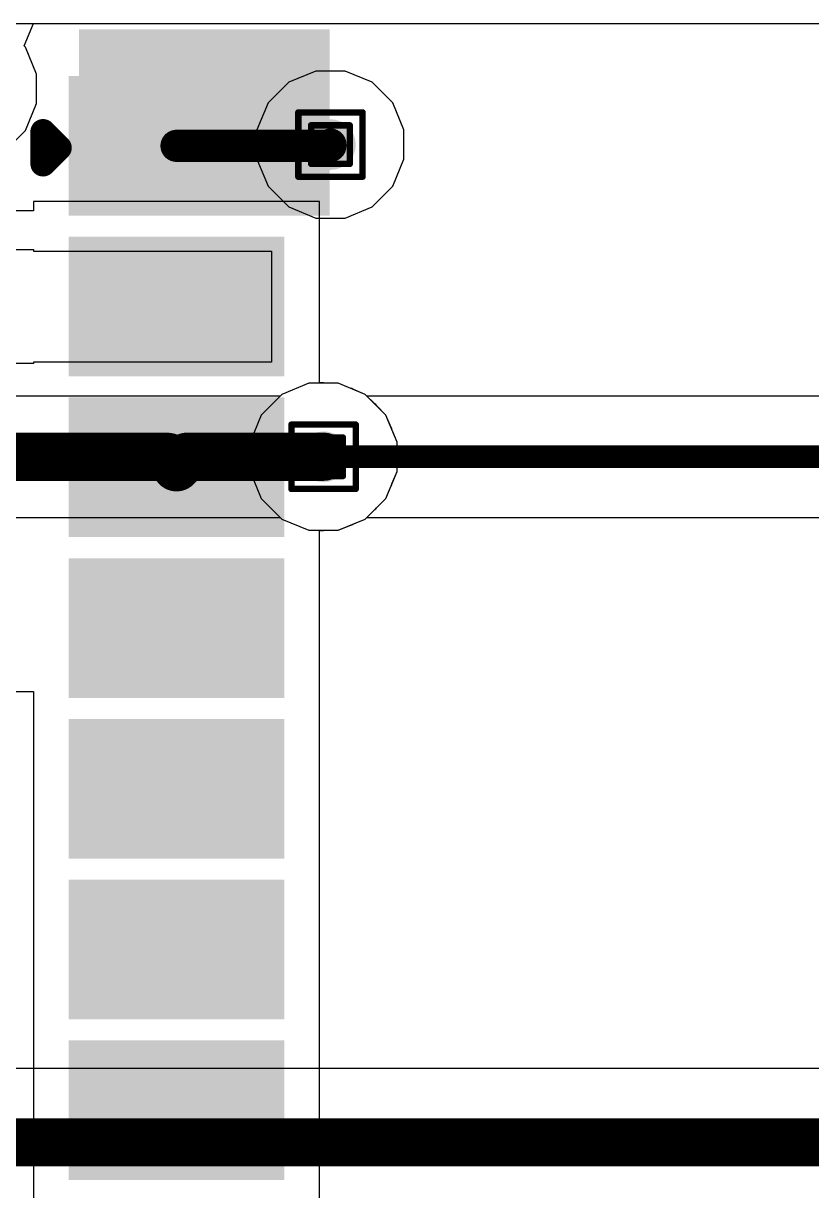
# Model space of a CAD drawing. Header units: inches. Extents: x -18 to 5357, y -8 to 5291.
# Drawn here: x 11.19 to 17.42, y 66.39 to 75.61 of the extents above; entities that cross this region are included whole.
import ezdxf

# ---------------------------------------------------------------- set-up
doc = ezdxf.new("R2010")
doc.units = ezdxf.units.IN
for name, color, linetype in [('Bottom Layer', 5, 'Continuous'), ('Drill Drawing', 1, 'Continuous'), ('Ground', 16, 'Continuous'), ('Power', 76, 'Continuous'), ('Top Layer', 1, 'Continuous'), ('Top Overlay', 2, 'Continuous'), ('Top Paste', 8, 'Continuous'), ('Top Solder', 216, 'Continuous'), ('Via Holes', 16, 'Continuous')]:
    doc.layers.add(name, color=color, linetype=linetype)

# ---------------------------------------------------------------- blocks, each defined once
blk = doc.blocks.new('41_SMD_M______19')
at = {"layer": 'Top Layer'}
for points in [[(-9.5, 9.33), (-8, 9.33), (-8, 8.43), (-9.5, 8.43)], [(-9.5, 8.06), (-8, 8.06), (-8, 7.16), (-9.5, 7.16)], [(-9.5, 6.79), (-8, 6.79), (-8, 5.89), (-9.5, 5.89)], [(-9.5, 5.52), (-8, 5.52), (-8, 4.62), (-9.5, 4.62)], [(-9.5, 4.25), (-8, 4.25), (-8, 3.35), (-9.5, 3.35)], [(-9.5, 2.98), (-8, 2.98), (-8, 2.08), (-9.5, 2.08)], [(-9.5, 1.71), (-8, 1.71), (-8, 0.81), (-9.5, 0.81)]]:
    blk.add_hatch(color=1, dxfattribs=at).paths.add_polyline_path(points)
at = {"layer": 'Top Overlay'}
for points in [[(-9.5206, 9.3616), (-7.5406, 9.3616), (-7.5406, 9.8016), (-9.5206, 9.8016)], [(-7.9586, 8.3276), (-7.5406, 8.3276), (-7.5406, 9.4056), (-7.9586, 9.4056)]]:
    blk.add_hatch(color=2, dxfattribs=at).paths.add_polyline_path(points)
at = {"layer": 'Top Paste'}
for points in [[(-9.5, 9.33), (-8, 9.33), (-8, 8.43), (-9.5, 8.43)], [(-9.5, 8.06), (-8, 8.06), (-8, 7.16), (-9.5, 7.16)], [(-9.5, 6.79), (-8, 6.79), (-8, 5.89), (-9.5, 5.89)], [(-9.5, 5.52), (-8, 5.52), (-8, 4.62), (-9.5, 4.62)], [(-9.5, 4.25), (-8, 4.25), (-8, 3.35), (-9.5, 3.35)], [(-9.5, 2.98), (-8, 2.98), (-8, 2.08), (-9.5, 2.08)], [(-9.5, 1.71), (-8, 1.71), (-8, 0.81), (-9.5, 0.81)]]:
    blk.add_hatch(color=8, dxfattribs=at).paths.add_polyline_path(points)
at = {"layer": 'Top Solder'}
for points in [[(-9.6016, 9.4316), (-7.8984, 9.4316), (-7.8984, 8.3284), (-9.6016, 8.3284)], [(-9.6016, 8.1616), (-7.8984, 8.1616), (-7.8984, 7.0584), (-9.6016, 7.0584)], [(-9.6016, 6.8916), (-7.8984, 6.8916), (-7.8984, 5.7884), (-9.6016, 5.7884)], [(-9.6016, 5.6216), (-7.8984, 5.6216), (-7.8984, 4.5184), (-9.6016, 4.5184)], [(-9.6016, 4.3516), (-7.8984, 4.3516), (-7.8984, 3.2484), (-9.6016, 3.2484)], [(-9.6016, 3.0816), (-7.8984, 3.0816), (-7.8984, 1.9784), (-9.6016, 1.9784)], [(-9.6016, 1.8116), (-7.8984, 1.8116), (-7.8984, 0.7084), (-9.6016, 0.7084)]]:
    blk.add_hatch(color=216, dxfattribs=at).paths.add_polyline_path(points)
at = {"layer": 'Top Overlay'}
for points in [[(-9.8044, 8.9916, 0.2, 0.2, 0), (-9.6774, 8.8646, 0.2, 0.2, 0)], [(-9.8044, 8.7376, 0.2, 0.2, 0), (-9.8044, 8.9916, 0.2, 0.2, 0)], [(-9.8044, 8.7376, 0.2, 0.2, 0), (-9.6774, 8.8646, 0.2, 0.2, 0)]]:
    blk.add_lwpolyline(points, format="xyseb", dxfattribs=at)
for points in [[(-9.8544, 8.9916, 0.1, 0.1, 1), (-9.7544, 8.9916, 0.1, 0.1, 1)], [(-9.8544, 8.9916, 0.1, 0.1, 1), (-9.7544, 8.9916, 0.1, 0.1, 1)], [(-9.7274, 8.8646, 0.1, 0.1, 1), (-9.6274, 8.8646, 0.1, 0.1, 1)], [(-9.7274, 8.8646, 0.1, 0.1, 1), (-9.6274, 8.8646, 0.1, 0.1, 1)], [(-9.8544, 8.7376, 0.1, 0.1, 1), (-9.7544, 8.7376, 0.1, 0.1, 1)], [(-9.8544, 8.7376, 0.1, 0.1, 1), (-9.7544, 8.7376, 0.1, 0.1, 1)]]:
    blk.add_lwpolyline(points, format="xyseb", close=True, dxfattribs=at)

msp = doc.modelspace()

# ---------------------------------------------------------------- hatches: boundary and pattern name
at = {"layer": 'Bottom Layer'}
h = msp.add_hatch(color=5, dxfattribs=at)
edge = h.paths.add_edge_path()
edge.add_arc((13.6179, 74.6537), 0.2, 0, 360)
h = msp.add_hatch(color=5, dxfattribs=at)
edge = h.paths.add_edge_path()
edge.add_arc((13.5636, 72.1874), 0.2, 0, 360)
at = {"layer": 'Ground'}
h = msp.add_hatch(color=16, dxfattribs=at)
edge = h.paths.add_edge_path()
edge.add_arc((13.6179, 74.6537), 0.2, 0, 360)
h = msp.add_hatch(color=16, dxfattribs=at)
edge = h.paths.add_edge_path()
edge.add_arc((13.5636, 72.1874), 0.2, 0, 360)
at = {"layer": 'Power'}
h = msp.add_hatch(color=76, dxfattribs=at)
edge = h.paths.add_edge_path()
edge.add_arc((13.6179, 74.6537), 0.2, 0, 360)
h = msp.add_hatch(color=76, dxfattribs=at)
edge = h.paths.add_edge_path()
edge.add_arc((13.5636, 72.1874), 0.2, 0, 360)
at = {"layer": 'Top Layer'}
h = msp.add_hatch(color=1, dxfattribs=at)
edge = h.paths.add_edge_path()
edge.add_arc((13.6179, 74.6537), 0.2, 0, 360)
h = msp.add_hatch(color=1, dxfattribs=at)
edge = h.paths.add_edge_path()
edge.add_arc((13.5636, 72.1874), 0.2, 0, 360)
at = {"layer": 'Via Holes'}
h = msp.add_hatch(color=7, dxfattribs=at)
edge = h.paths.add_edge_path()
edge.add_arc((13.6179, 74.6537), 0.1, 0, 360)
h = msp.add_hatch(color=7, dxfattribs=at)
edge = h.paths.add_edge_path()
edge.add_arc((13.5636, 72.1874), 0.1, 0, 360)

# ---------------------------------------------------------------- linework, layer by layer
at = {"layer": 'Bottom Layer'}
for p, q in [((-1.6718, 75.6116), (43.672, 75.6116)), ((13.448, 72.7684), (13.2345, 72.6799)), ((13.6792, 72.7684), (13.448, 72.7684)), ((13.8927, 72.6799), (13.6792, 72.7684)), ((13.2345, 72.6799), (13.221, 72.6665)), ((13.9062, 72.6665), (13.8927, 72.6799)), ((13.221, 72.6665), (10.3511, 72.6665)), ((33.7092, 72.6665), (13.9062, 72.6665)), ((5.4867, 71.7083), (13.221, 71.7083)), ((13.221, 71.7083), (13.2345, 71.6948)), ((13.2345, 71.6948), (13.448, 71.6064)), ((13.6792, 71.6064), (13.8927, 71.6948)), ((13.8927, 71.6948), (13.9062, 71.7083)), ((13.9062, 71.7083), (33.7092, 71.7083)), ((13.448, 71.6064), (13.6792, 71.6064)), ((33.5722, 67.3535), (2.2008, 67.3535))]:
    msp.add_line(p, q, dxfattribs=at)
for points in [[(5.1441, 72.1874, 0.1778, 0.1778, 0), (13.5636, 72.1874, 0.1778, 0.1778, 0)], [(13.5636, 72.1874, 0.1778, 0.1778, 0), (33.7092, 72.1874, 0.1778, 0.1778, 0)], [(2.2008, 66.7708, 0.381, 0.381, 0), (42.6242, 66.7708, 0.381, 0.381, 0)]]:
    msp.add_lwpolyline(points, format="xyseb", dxfattribs=at)
msp.add_lwpolyline([(13.5191, 72.1874, 0.0889, 0.0889, 1), (13.6081, 72.1874, 0.0889, 0.0889, 1)], format="xyseb", close=True, dxfattribs=at)
msp.add_lwpolyline([(13.5191, 72.1874, 0.0889, 0.0889, 1), (13.6081, 72.1874, 0.0889, 0.0889, 1)], format="xyseb", close=True, dxfattribs=at)
at = {"layer": 'Drill Drawing'}
for points in [[(13.3639, 74.9077, 0.0508, 0.0508, 0), (13.8719, 74.9077, 0.0508, 0.0508, 0)], [(13.3639, 74.3997, 0.0508, 0.0508, 0), (13.3639, 74.9077, 0.0508, 0.0508, 0)], [(13.8719, 74.3997, 0.0508, 0.0508, 0), (13.8719, 74.9077, 0.0508, 0.0508, 0)], [(13.4655, 74.8061, 0.0508, 0.0508, 0), (13.7703, 74.8061, 0.0508, 0.0508, 0)], [(13.4655, 74.5013, 0.0508, 0.0508, 0), (13.4655, 74.8061, 0.0508, 0.0508, 0)], [(13.7703, 74.5013, 0.0508, 0.0508, 0), (13.7703, 74.8061, 0.0508, 0.0508, 0)], [(13.4655, 74.5013, 0.0508, 0.0508, 0), (13.7703, 74.5013, 0.0508, 0.0508, 0)], [(13.3639, 74.3997, 0.0508, 0.0508, 0), (13.8719, 74.3997, 0.0508, 0.0508, 0)], [(13.3096, 72.4414, 0.0508, 0.0508, 0), (13.8176, 72.4414, 0.0508, 0.0508, 0)], [(13.3096, 71.9334, 0.0508, 0.0508, 0), (13.3096, 72.4414, 0.0508, 0.0508, 0)], [(13.8176, 71.9334, 0.0508, 0.0508, 0), (13.8176, 72.4414, 0.0508, 0.0508, 0)], [(13.4112, 72.3398, 0.0508, 0.0508, 0), (13.716, 72.3398, 0.0508, 0.0508, 0)], [(13.4112, 72.035, 0.0508, 0.0508, 0), (13.4112, 72.3398, 0.0508, 0.0508, 0)], [(13.716, 72.035, 0.0508, 0.0508, 0), (13.716, 72.3398, 0.0508, 0.0508, 0)], [(13.4112, 72.035, 0.0508, 0.0508, 0), (13.716, 72.035, 0.0508, 0.0508, 0)], [(13.3096, 71.9334, 0.0508, 0.0508, 0), (13.8176, 71.9334, 0.0508, 0.0508, 0)]]:
    msp.add_lwpolyline(points, format="xyseb", dxfattribs=at)
for points in [[(13.3512, 74.9077, 0.0254, 0.0254, 1), (13.3766, 74.9077, 0.0254, 0.0254, 1)], [(13.3512, 74.9077, 0.0254, 0.0254, 1), (13.3766, 74.9077, 0.0254, 0.0254, 1)], [(13.8592, 74.9077, 0.0254, 0.0254, 1), (13.8846, 74.9077, 0.0254, 0.0254, 1)], [(13.8592, 74.9077, 0.0254, 0.0254, 1), (13.8846, 74.9077, 0.0254, 0.0254, 1)], [(13.4528, 74.8061, 0.0254, 0.0254, 1), (13.4782, 74.8061, 0.0254, 0.0254, 1)], [(13.4528, 74.8061, 0.0254, 0.0254, 1), (13.4782, 74.8061, 0.0254, 0.0254, 1)], [(13.7576, 74.8061, 0.0254, 0.0254, 1), (13.783, 74.8061, 0.0254, 0.0254, 1)], [(13.7576, 74.8061, 0.0254, 0.0254, 1), (13.783, 74.8061, 0.0254, 0.0254, 1)], [(13.4528, 74.5013, 0.0254, 0.0254, 1), (13.4782, 74.5013, 0.0254, 0.0254, 1)], [(13.4528, 74.5013, 0.0254, 0.0254, 1), (13.4782, 74.5013, 0.0254, 0.0254, 1)], [(13.7576, 74.5013, 0.0254, 0.0254, 1), (13.783, 74.5013, 0.0254, 0.0254, 1)], [(13.7576, 74.5013, 0.0254, 0.0254, 1), (13.783, 74.5013, 0.0254, 0.0254, 1)], [(13.3512, 74.3997, 0.0254, 0.0254, 1), (13.3766, 74.3997, 0.0254, 0.0254, 1)], [(13.3512, 74.3997, 0.0254, 0.0254, 1), (13.3766, 74.3997, 0.0254, 0.0254, 1)], [(13.8592, 74.3997, 0.0254, 0.0254, 1), (13.8846, 74.3997, 0.0254, 0.0254, 1)], [(13.8592, 74.3997, 0.0254, 0.0254, 1), (13.8846, 74.3997, 0.0254, 0.0254, 1)], [(13.2969, 72.4414, 0.0254, 0.0254, 1), (13.3223, 72.4414, 0.0254, 0.0254, 1)], [(13.2969, 72.4414, 0.0254, 0.0254, 1), (13.3223, 72.4414, 0.0254, 0.0254, 1)], [(13.8049, 72.4414, 0.0254, 0.0254, 1), (13.8303, 72.4414, 0.0254, 0.0254, 1)], [(13.8049, 72.4414, 0.0254, 0.0254, 1), (13.8303, 72.4414, 0.0254, 0.0254, 1)], [(13.3985, 72.3398, 0.0254, 0.0254, 1), (13.4239, 72.3398, 0.0254, 0.0254, 1)], [(13.3985, 72.3398, 0.0254, 0.0254, 1), (13.4239, 72.3398, 0.0254, 0.0254, 1)], [(13.7033, 72.3398, 0.0254, 0.0254, 1), (13.7287, 72.3398, 0.0254, 0.0254, 1)], [(13.7033, 72.3398, 0.0254, 0.0254, 1), (13.7287, 72.3398, 0.0254, 0.0254, 1)], [(13.3985, 72.035, 0.0254, 0.0254, 1), (13.4239, 72.035, 0.0254, 0.0254, 1)], [(13.3985, 72.035, 0.0254, 0.0254, 1), (13.4239, 72.035, 0.0254, 0.0254, 1)], [(13.7033, 72.035, 0.0254, 0.0254, 1), (13.7287, 72.035, 0.0254, 0.0254, 1)], [(13.7033, 72.035, 0.0254, 0.0254, 1), (13.7287, 72.035, 0.0254, 0.0254, 1)], [(13.2969, 71.9334, 0.0254, 0.0254, 1), (13.3223, 71.9334, 0.0254, 0.0254, 1)], [(13.2969, 71.9334, 0.0254, 0.0254, 1), (13.3223, 71.9334, 0.0254, 0.0254, 1)], [(13.8049, 71.9334, 0.0254, 0.0254, 1), (13.8303, 71.9334, 0.0254, 0.0254, 1)], [(13.8049, 71.9334, 0.0254, 0.0254, 1), (13.8303, 71.9334, 0.0254, 0.0254, 1)]]:
    msp.add_lwpolyline(points, format="xyseb", close=True, dxfattribs=at)
at = {"layer": 'Ground'}
for p, q in [((-1.6718, 75.6116), (43.672, 75.6116)), ((13.448, 72.7684), (13.2345, 72.6799)), ((13.6792, 72.7684), (13.448, 72.7684)), ((13.8927, 72.6799), (13.6792, 72.7684)), ((13.2345, 72.6799), (13.0711, 72.5165)), ((14.0561, 72.5165), (13.8927, 72.6799)), ((13.0711, 72.5165), (12.9826, 72.3029)), ((14.1446, 72.3029), (14.0561, 72.5165)), ((12.9826, 72.3029), (12.9826, 72.0718)), ((14.1446, 72.0718), (14.1446, 72.3029)), ((12.9826, 72.0718), (13.0711, 71.8583)), ((14.0561, 71.8583), (14.1446, 72.0718)), ((13.0711, 71.8583), (13.2345, 71.6948)), ((13.8927, 71.6948), (14.0561, 71.8583)), ((13.2345, 71.6948), (13.448, 71.6064)), ((13.6792, 71.6064), (13.8927, 71.6948)), ((13.448, 71.6064), (13.6792, 71.6064))]:
    msp.add_line(p, q, dxfattribs=at)
at = {"layer": 'Power'}
for p, q in [((11.1974, 75.4338), (11.271, 75.6116)), ((11.271, 75.6116), (27.6282, 75.6116)), ((11.2082, 75.423), (11.1974, 75.4338)), ((11.2967, 75.2095), (11.2082, 75.423)), ((11.2967, 74.9783), (11.2967, 75.2095)), ((13.5024, 75.2347), (13.2888, 75.1462)), ((13.7335, 75.2347), (13.5024, 75.2347)), ((13.947, 75.1462), (13.7335, 75.2347)), ((13.2888, 75.1462), (13.1254, 74.9828)), ((14.1105, 74.9828), (13.947, 75.1462)), ((13.1254, 74.9828), (13.0369, 74.7692)), ((14.1989, 74.7692), (14.1105, 74.9828)), ((11.2082, 74.7648), (11.2967, 74.9783)), ((11.0448, 74.6013), (11.2082, 74.7648)), ((13.0369, 74.7692), (13.0369, 74.5381)), ((14.1989, 74.5381), (14.1989, 74.7692)), ((13.0369, 74.5381), (13.1254, 74.3246)), ((14.1105, 74.3246), (14.1989, 74.5381)), ((13.1254, 74.3246), (13.2888, 74.1611)), ((13.947, 74.1611), (14.1105, 74.3246)), ((13.2888, 74.1611), (13.5024, 74.0727)), ((13.7335, 74.0727), (13.947, 74.1611)), ((13.5024, 74.0727), (13.7335, 74.0727)), ((13.448, 72.7684), (13.2345, 72.6799)), ((13.6792, 72.7684), (13.448, 72.7684)), ((13.8927, 72.6799), (13.6792, 72.7684)), ((13.2345, 72.6799), (13.0711, 72.5165)), ((14.0561, 72.5165), (13.8927, 72.6799)), ((13.0711, 72.5165), (12.9826, 72.3029)), ((14.1446, 72.3029), (14.0561, 72.5165)), ((12.9826, 72.3029), (12.9826, 72.0718)), ((14.1446, 72.0718), (14.1446, 72.3029)), ((12.9826, 72.0718), (13.0711, 71.8583)), ((14.0561, 71.8583), (14.1446, 72.0718)), ((13.0711, 71.8583), (13.2345, 71.6948)), ((13.8927, 71.6948), (14.0561, 71.8583)), ((13.2345, 71.6948), (13.448, 71.6064)), ((13.6792, 71.6064), (13.8927, 71.6948)), ((13.448, 71.6064), (13.6792, 71.6064))]:
    msp.add_line(p, q, dxfattribs=at)
at = {"layer": 'Top Layer'}
for p, q in [((-1.6718, 75.6116), (43.672, 75.6116)), ((13.5325, 74.2049), (11.2705, 74.2049)), ((11.2705, 74.2049), (11.2705, 74.1305)), ((13.5325, 72.7701), (13.5325, 74.2049)), ((11.2705, 74.1305), (10.0172, 74.1305)), ((7.6732, 73.8239), (11.2705, 73.8239)), ((11.2705, 73.8239), (11.2705, 73.8129)), ((11.2705, 73.8129), (13.1515, 73.8129)), ((13.1515, 73.8129), (13.1515, 72.9349)), ((11.2705, 72.9239), (10.3347, 72.9239)), ((13.1515, 72.9349), (11.2705, 72.9349)), ((11.2705, 72.9349), (11.2705, 72.9239)), ((13.5636, 72.7701), (13.5325, 72.7701)), ((13.5721, 72.7684), (13.5636, 72.7701)), ((13.6792, 72.7684), (13.5721, 72.7684)), ((13.7781, 72.7274), (13.6792, 72.7684)), ((13.7866, 72.7257), (13.7781, 72.7274)), ((13.7938, 72.7209), (13.7866, 72.7257)), ((13.8927, 72.6799), (13.7938, 72.7209)), ((13.9684, 72.6042), (13.8927, 72.6799)), ((13.9756, 72.5994), (13.9684, 72.6042)), ((13.9805, 72.5922), (13.9756, 72.5994)), ((14.0561, 72.5165), (13.9805, 72.5922)), ((14.0971, 72.4176), (14.0561, 72.5165)), ((14.1019, 72.4104), (14.0971, 72.4176)), ((14.1036, 72.4018), (14.1019, 72.4104)), ((14.1446, 72.3029), (14.1036, 72.4018)), ((14.1446, 72.1959), (14.1446, 72.3029)), ((14.1463, 72.1874), (14.1446, 72.1959)), ((14.1446, 72.1789), (14.1463, 72.1874)), ((14.1446, 72.0718), (14.1446, 72.1789)), ((14.1036, 71.9729), (14.1446, 72.0718)), ((14.0561, 71.8583), (14.0971, 71.9572)), ((14.0971, 71.9572), (14.1019, 71.9644)), ((14.1019, 71.9644), (14.1036, 71.9729)), ((13.9805, 71.7826), (14.0561, 71.8583)), ((13.8927, 71.6948), (13.9684, 71.7705)), ((13.9684, 71.7705), (13.9756, 71.7754)), ((13.9756, 71.7754), (13.9805, 71.7826)), ((13.7938, 71.6539), (13.8927, 71.6948)), ((13.5325, 71.2729), (13.5325, 71.6047)), ((13.5325, 71.6047), (13.5636, 71.6047)), ((13.5636, 71.6047), (13.5721, 71.6064)), ((13.5721, 71.6064), (13.6792, 71.6064)), ((13.6792, 71.6064), (13.7781, 71.6473)), ((13.7781, 71.6473), (13.7866, 71.649)), ((13.7866, 71.649), (13.7938, 71.6539)), ((13.5325, 70.0029), (13.5325, 71.2729)), ((10.1946, 70.3314), (11.2705, 70.3314)), ((11.2705, 70.3314), (11.2705, 70.0029)), ((11.2705, 70.0029), (11.2705, 68.7329)), ((13.5325, 68.7329), (13.5325, 70.0029)), ((11.2705, 68.7329), (11.2705, 67.4629)), ((13.5325, 67.4629), (13.5325, 68.7329)), ((11.2705, 67.4629), (11.2705, 66.1929)), ((13.5325, 66.1929), (13.5325, 67.4629))]:
    msp.add_line(p, q, dxfattribs=at)
for points in [[(12.4015, 74.6439, 0.254, 0.254, 0), (13.6179, 74.6439, 0.254, 0.254, 0)], [(13.6179, 74.6439, 0.254, 0.254, 0), (13.6179, 74.6537, 0.254, 0.254, 0)], [(10.8043, 72.1874, 0.381, 0.381, 0), (12.318, 72.1874, 0.381, 0.381, 0)], [(12.318, 72.1874, 0.381, 0.381, -0.414214), (12.4015, 72.1039, 0.381, 0.381, 0)], [(12.4015, 72.1039, 0.381, 0.381, 0), (12.485, 72.1874, 0.381, 0.381, 0)], [(12.485, 72.1874, 0.381, 0.381, 0), (13.5636, 72.1874, 0.381, 0.381, 0)]]:
    msp.add_lwpolyline(points, format="xyseb", dxfattribs=at)
for points in [[(12.338, 74.6439, 0.127, 0.127, 1), (12.465, 74.6439, 0.127, 0.127, 1)], [(13.5544, 74.6537, 0.127, 0.127, 1), (13.6814, 74.6537, 0.127, 0.127, 1)], [(13.5544, 74.6439, 0.127, 0.127, 1), (13.6814, 74.6439, 0.127, 0.127, 1)], [(13.5544, 74.6439, 0.127, 0.127, 1), (13.6814, 74.6439, 0.127, 0.127, 1)], [(12.2228, 72.1874, 0.1905, 0.1905, 1), (12.4133, 72.1874, 0.1905, 0.1905, 1)], [(12.2228, 72.1874, 0.1905, 0.1905, 1), (12.4133, 72.1874, 0.1905, 0.1905, 1)], [(12.3898, 72.1874, 0.1905, 0.1905, 1), (12.5803, 72.1874, 0.1905, 0.1905, 1)], [(12.3898, 72.1874, 0.1905, 0.1905, 1), (12.5803, 72.1874, 0.1905, 0.1905, 1)], [(13.4683, 72.1874, 0.1905, 0.1905, 1), (13.6588, 72.1874, 0.1905, 0.1905, 1)], [(12.3063, 72.1039, 0.1905, 0.1905, 1), (12.4968, 72.1039, 0.1905, 0.1905, 1)], [(12.3063, 72.1039, 0.1905, 0.1905, 1), (12.4968, 72.1039, 0.1905, 0.1905, 1)]]:
    msp.add_lwpolyline(points, format="xyseb", close=True, dxfattribs=at)

# ---------------------------------------------------------------- block references
msp.add_blockref('41_SMD_M______19', (21.1515, 65.7639))

doc.saveas('drawing.dxf')
